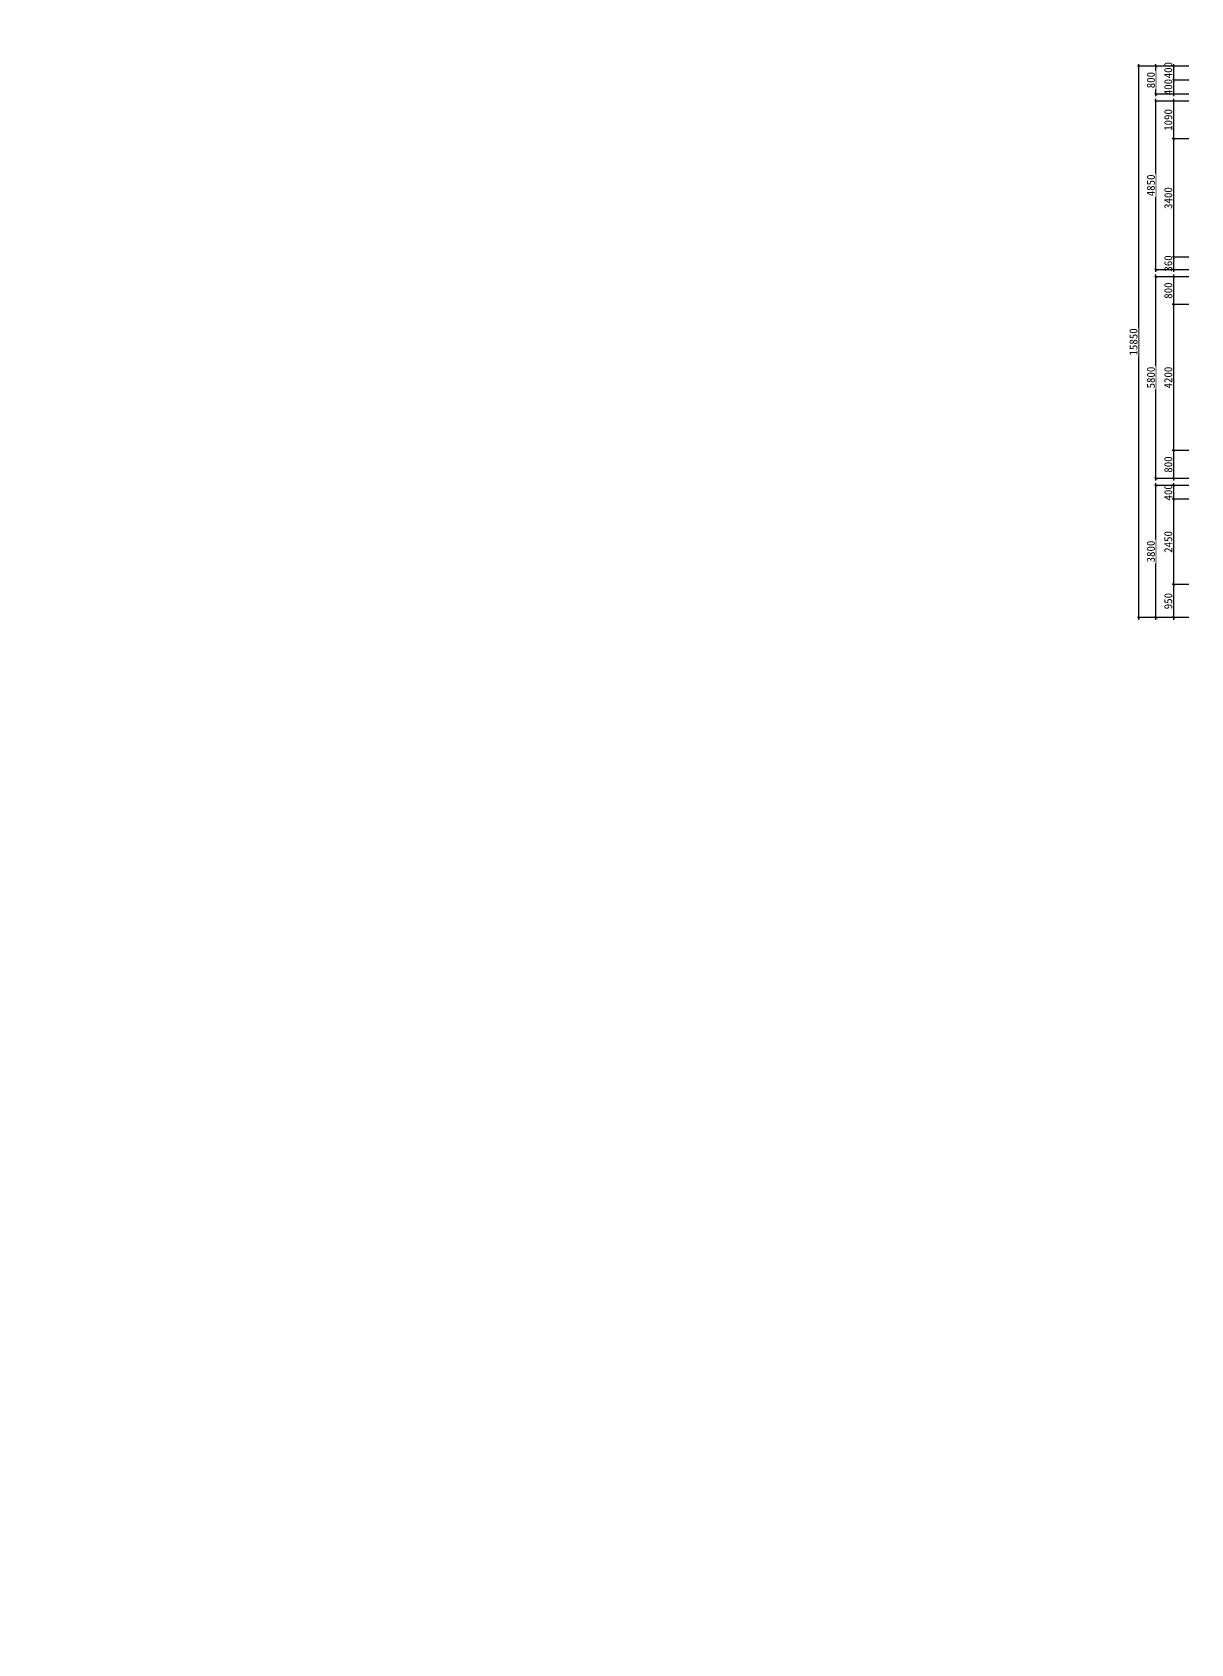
# Model space of a CAD drawing. Header units: millimetres. Extents: x -41640 to 3079702, y -5257903 to 68462.
# Drawn here: x -31061 to 2242, y -27019 to 19306 of the extents above; entities that cross this region are included whole.
import ezdxf

# ---------------------------------------------------------------- set-up
doc = ezdxf.new("R2010")
doc.units = ezdxf.units.MM
doc.header["$LTSCALE"] = 10
doc.layers.get('0').update_dxf_attribs({"color": 255})
doc.layers.get('Defpoints').update_dxf_attribs({"color": 255})
doc.layers.add('1室外尺寸标注', color=3, linetype='Continuous', lineweight=30)
doc.styles.add('(图框)宋体', font='', dxfattribs={"width": 0.8})
doc.styles.get("Standard").update_dxf_attribs({"font": ''})
doc.styles.add('邓林', font='simhei.ttf')
doc.styles.get('(图框)宋体').set_extended_font_data('SimSun')
doc.styles.get('Standard').set_extended_font_data('SimSun')
doc.dimstyles.get("Standard").update_dxf_attribs({"dimtxt": 0.18, "dimasz": 0.18, "dimexe": 0.18, "dimexo": 0.0625, "dimgap": 0.09, "dimtad": 0, "dimtih": 1, "dimtoh": 1, "dimdec": 4, "dimzin": 0, "dimdsep": 46, "dimtxsty": 'Standard', "dimcen": 0.09, "dimadec": 0, "dimazin": 0, "dimtfac": 1, "dimtdec": 4, "dimtofl": 0, "dimtmove": 0, "dimatfit": 3, "dimfxl": 1, "dimtolj": 1, "dimtzin": 0, "dimarcsym": 0})

# ---------------------------------------------------------------- blocks, each defined once
blk = doc.blocks.new('_ArchTick')
at = {"color": 0, "linetype": 'ByBlock', "const_width": 0.15}
blk.add_lwpolyline([(-0.5, -0.5), (0.5, 0.5)], dxfattribs=at)
blk = doc.blocks.new('*D299')
at = {"layer": '1室外尺寸标注', "color": 8, "lineweight": -2}
for p, q in [((2182, 18329), (1712, 18329)), ((1742, 18389), (1742, 17869)), ((2182, 17929), (1712, 17929))]:
    blk.add_line(p, q, dxfattribs=at)
at = {"layer": 'Defpoints', "color": 0, "lineweight": 30}
for p in [(2242, 18329, 0), (2242, 17929, 0)]:
    blk.add_point(p, dxfattribs=at)
at = {"layer": '1室外尺寸标注', "color": 45, "insert": (1596, 18216), "char_height": 230, "attachment_point": 5, "rotation": 90, "style": '邓林', "bg_fill": 3, "box_fill_scale": 1.1, "bg_fill_color": 256, "bg_fill_true_color": 13158600, "bg_fill_transparency": 4931824}
blk.add_mtext('400', dxfattribs=at)
at = {"layer": 'Defpoints', "color": 0, "lineweight": 30}
blk.add_point((1742, 17929), dxfattribs=at)
at = {"layer": '1室外尺寸标注', "color": 8, "lineweight": -2, "xscale": 80, "yscale": 80, "zscale": 80}
for p, rotation in [((1742, 18329), 90), ((1742, 17929), 270)]:
    blk.add_blockref('_ArchTick', p, dxfattribs=dict(at, rotation=rotation))
blk = doc.blocks.new('_Dot')
at = {"color": 0, "linetype": 'ByBlock', "lineweight": -2}
blk.add_line((-0.5, 0), (-1, 0), dxfattribs=at)
at = {"color": 0, "linetype": 'ByBlock', "const_width": 0.5}
blk.add_lwpolyline([(-0.25, 0, 1), (0.25, 0, 1)], format="xyb", close=True, dxfattribs=at)
blk = doc.blocks.new('DOT')
at = {"color": 0, "linetype": 'ByBlock'}
blk.add_line((-0.35, 0), (-1, 0), dxfattribs=at)
at = {"color": 0, "linetype": 'ByBlock', "const_width": 0.35}
blk.add_lwpolyline([(-0.175, 0, 1), (0.175, 0, 1)], format="xyb", close=True, dxfattribs=at)
blk = doc.blocks.new('*D300')
at = {"layer": '1室外尺寸标注', "color": 8, "lineweight": -2}
for p, q in [((2182, 17929), (1712, 17929)), ((1742, 17989), (1742, 17469)), ((2182, 17529), (1712, 17529))]:
    blk.add_line(p, q, dxfattribs=at)
at = {"layer": 'Defpoints', "color": 0, "lineweight": 30}
for p in [(2242, 17929, 0), (2242, 17529, 0)]:
    blk.add_point(p, dxfattribs=at)
at = {"layer": '1室外尺寸标注', "color": 45, "insert": (1596, 17729), "char_height": 230, "attachment_point": 5, "rotation": 90, "style": '邓林', "bg_fill": 3, "box_fill_scale": 1.1, "bg_fill_color": 256, "bg_fill_true_color": 13158600, "bg_fill_transparency": 4931824}
blk.add_mtext('400', dxfattribs=at)
at = {"layer": 'Defpoints', "color": 0, "lineweight": 30}
blk.add_point((1742, 17529), dxfattribs=at)
at = {"layer": '1室外尺寸标注', "color": 8, "lineweight": -2, "xscale": 80, "yscale": 80, "zscale": 80}
for p, rotation in [((1742, 17929), 90), ((1742, 17529), 270)]:
    blk.add_blockref('_ArchTick', p, dxfattribs=dict(at, rotation=rotation))
blk = doc.blocks.new('*D301')
at = {"layer": '1室外尺寸标注', "color": 8, "lineweight": -2}
for p, q in [((2182, 17329), (1712, 17329)), ((1742, 17389), (1742, 16179)), ((2182, 16239), (1712, 16239))]:
    blk.add_line(p, q, dxfattribs=at)
at = {"layer": 'Defpoints', "color": 0, "lineweight": 30}
for p in [(2242, 17329, 0), (2242, 16239, 0)]:
    blk.add_point(p, dxfattribs=at)
at = {"layer": '1室外尺寸标注', "color": 8, "lineweight": -2, "xscale": 80, "yscale": 80, "zscale": 80}
for p, rotation in [((1742, 17329), 90), ((1742, 16239), 270)]:
    blk.add_blockref('_ArchTick', p, dxfattribs=dict(at, rotation=rotation))
at = {"layer": '1室外尺寸标注', "color": 45, "insert": (1596, 16784), "char_height": 230, "attachment_point": 5, "rotation": 90, "style": '邓林', "bg_fill": 3, "box_fill_scale": 1.1, "bg_fill_color": 256, "bg_fill_true_color": 13158600, "bg_fill_transparency": 4931824}
blk.add_mtext('1090', dxfattribs=at)
at = {"layer": 'Defpoints', "color": 0, "lineweight": 30}
blk.add_point((1742, 16239), dxfattribs=at)
blk = doc.blocks.new('*D302')
at = {"layer": '1室外尺寸标注', "color": 8, "lineweight": -2}
for p, q in [((2182, 16239), (1712, 16239)), ((1742, 16299), (1742, 12779)), ((2182, 12839), (1712, 12839))]:
    blk.add_line(p, q, dxfattribs=at)
at = {"layer": 'Defpoints', "color": 0, "lineweight": 30}
for p in [(2242, 16239, 0), (1742, 12839), (2242, 12839, 0)]:
    blk.add_point(p, dxfattribs=at)
at = {"layer": '1室外尺寸标注', "color": 8, "lineweight": -2, "xscale": 80, "yscale": 80, "zscale": 80}
for p, rotation in [((1742, 16239), 90), ((1742, 12839), 270)]:
    blk.add_blockref('_ArchTick', p, dxfattribs=dict(at, rotation=rotation))
at = {"layer": '1室外尺寸标注', "color": 45, "insert": (1596, 14539), "char_height": 230, "attachment_point": 5, "rotation": 90, "style": '邓林', "bg_fill": 3, "box_fill_scale": 1.1, "bg_fill_color": 256, "bg_fill_true_color": 13158600, "bg_fill_transparency": 7177616}
blk.add_mtext('3400', dxfattribs=at)
blk = doc.blocks.new('*D303')
at = {"layer": '1室外尺寸标注', "color": 8, "lineweight": -2}
for p, q in [((2182, 12839), (1712, 12839)), ((1742, 12899), (1742, 12419)), ((2182, 12479), (1712, 12479))]:
    blk.add_line(p, q, dxfattribs=at)
at = {"layer": 'Defpoints', "color": 0, "lineweight": 30}
for p in [(2242, 12839, 0), (2242, 12479, 0)]:
    blk.add_point(p, dxfattribs=at)
at = {"layer": '1室外尺寸标注', "color": 45, "insert": (1596, 12659), "char_height": 230, "attachment_point": 5, "rotation": 90, "style": '邓林', "bg_fill": 3, "box_fill_scale": 1.1, "bg_fill_color": 256, "bg_fill_true_color": 13158600, "bg_fill_transparency": 4930792}
blk.add_mtext('360', dxfattribs=at)
at = {"layer": 'Defpoints', "color": 0, "lineweight": 30}
blk.add_point((1742, 12479), dxfattribs=at)
at = {"layer": '1室外尺寸标注', "color": 8, "lineweight": -2, "xscale": 80, "yscale": 80, "zscale": 80}
for p, rotation in [((1742, 12839), 90), ((1742, 12479), 270)]:
    blk.add_blockref('_ArchTick', p, dxfattribs=dict(at, rotation=rotation))
blk = doc.blocks.new('*D304')
at = {"layer": '1室外尺寸标注', "color": 8, "lineweight": -2}
for p, q in [((2182, 12279), (1712, 12279)), ((1742, 12339), (1742, 11419)), ((2182, 11479), (1712, 11479))]:
    blk.add_line(p, q, dxfattribs=at)
at = {"layer": 'Defpoints', "color": 0, "lineweight": 30}
for p in [(2242, 12279, 0), (2242, 11479, 0)]:
    blk.add_point(p, dxfattribs=at)
at = {"layer": '1室外尺寸标注', "color": 8, "lineweight": -2, "xscale": 80, "yscale": 80, "zscale": 80}
for p, rotation in [((1742, 12279), 90), ((1742, 11479), 270)]:
    blk.add_blockref('_ArchTick', p, dxfattribs=dict(at, rotation=rotation))
at = {"layer": '1室外尺寸标注', "color": 45, "insert": (1596, 11879), "char_height": 230, "attachment_point": 5, "rotation": 90, "style": '邓林', "bg_fill": 3, "box_fill_scale": 1.1, "bg_fill_color": 256, "bg_fill_true_color": 13158600, "bg_fill_transparency": 7168112}
blk.add_mtext('800', dxfattribs=at)
at = {"layer": 'Defpoints', "color": 0, "lineweight": 30}
blk.add_point((1742, 11479), dxfattribs=at)
blk = doc.blocks.new('*D305')
at = {"layer": '1室外尺寸标注', "color": 8, "lineweight": -2}
for p, q in [((2182, 11479), (1712, 11479)), ((1742, 11539), (1742, 7219)), ((2182, 7279), (1712, 7279))]:
    blk.add_line(p, q, dxfattribs=at)
at = {"layer": 'Defpoints', "color": 0, "lineweight": 30}
for p in [(2242, 11479, 0), (1742, 7279), (2242, 7279, 0)]:
    blk.add_point(p, dxfattribs=at)
at = {"layer": '1室外尺寸标注', "color": 8, "lineweight": -2, "xscale": 80, "yscale": 80, "zscale": 80}
for p, rotation in [((1742, 11479), 90), ((1742, 7279), 270)]:
    blk.add_blockref('_ArchTick', p, dxfattribs=dict(at, rotation=rotation))
at = {"layer": '1室外尺寸标注', "color": 45, "insert": (1596, 9379), "char_height": 230, "attachment_point": 5, "rotation": 90, "style": '邓林', "bg_fill": 3, "box_fill_scale": 1.1, "bg_fill_color": 256, "bg_fill_true_color": 13158600, "bg_fill_transparency": 7164044}
blk.add_mtext('4200', dxfattribs=at)
blk = doc.blocks.new('*D306')
at = {"layer": '1室外尺寸标注', "color": 8, "lineweight": -2}
for p, q in [((2182, 7279), (1712, 7279)), ((1742, 7339), (1742, 6419)), ((2182, 6479), (1712, 6479))]:
    blk.add_line(p, q, dxfattribs=at)
at = {"layer": 'Defpoints', "color": 0, "lineweight": 30}
for p in [(2242, 7279, 0), (2242, 6479, 0)]:
    blk.add_point(p, dxfattribs=at)
at = {"layer": '1室外尺寸标注', "color": 8, "lineweight": -2, "xscale": 80, "yscale": 80, "zscale": 80}
for p, rotation in [((1742, 7279), 90), ((1742, 6479), 270)]:
    blk.add_blockref('_ArchTick', p, dxfattribs=dict(at, rotation=rotation))
at = {"layer": '1室外尺寸标注', "color": 45, "insert": (1596, 6879), "char_height": 230, "attachment_point": 5, "rotation": 90, "style": '邓林', "bg_fill": 3, "box_fill_scale": 1.1, "bg_fill_color": 256, "bg_fill_true_color": 13158600, "bg_fill_transparency": 7161468}
blk.add_mtext('800', dxfattribs=at)
at = {"layer": 'Defpoints', "color": 0, "lineweight": 30}
blk.add_point((1742, 6479), dxfattribs=at)
blk = doc.blocks.new('*D307')
at = {"layer": '1室外尺寸标注', "color": 8, "lineweight": -2}
for p, q in [((2182, 6279), (1712, 6279)), ((1742, 6339), (1742, 5819)), ((2182, 5879), (1712, 5879))]:
    blk.add_line(p, q, dxfattribs=at)
at = {"layer": 'Defpoints', "color": 0, "lineweight": 30}
for p in [(2242, 6279, 0), (2242, 5879, 0)]:
    blk.add_point(p, dxfattribs=at)
at = {"layer": '1室外尺寸标注', "color": 45, "insert": (1596, 6079), "char_height": 230, "attachment_point": 5, "rotation": 90, "style": '邓林', "bg_fill": 3, "box_fill_scale": 1.1, "bg_fill_color": 256, "bg_fill_true_color": 13158600, "bg_fill_transparency": 4931308}
blk.add_mtext('400', dxfattribs=at)
at = {"layer": 'Defpoints', "color": 0, "lineweight": 30}
blk.add_point((1742, 5879), dxfattribs=at)
at = {"layer": '1室外尺寸标注', "color": 8, "lineweight": -2, "xscale": 80, "yscale": 80, "zscale": 80}
for p, rotation in [((1742, 6279), 90), ((1742, 5879), 270)]:
    blk.add_blockref('_ArchTick', p, dxfattribs=dict(at, rotation=rotation))
blk = doc.blocks.new('*D308')
at = {"layer": '1室外尺寸标注', "color": 8, "lineweight": -2}
for p, q in [((2182, 5879), (1712, 5879)), ((1742, 5939), (1742, 3369)), ((2182, 3429), (1712, 3429))]:
    blk.add_line(p, q, dxfattribs=at)
at = {"layer": 'Defpoints', "color": 0, "lineweight": 30}
for p in [(2242, 5879, 0), (1742, 3429), (2242, 3429, 0)]:
    blk.add_point(p, dxfattribs=at)
at = {"layer": '1室外尺寸标注', "color": 8, "lineweight": -2, "xscale": 80, "yscale": 80, "zscale": 80}
for p, rotation in [((1742, 5879), 90), ((1742, 3429), 270)]:
    blk.add_blockref('_ArchTick', p, dxfattribs=dict(at, rotation=rotation))
at = {"layer": '1室外尺寸标注', "color": 45, "insert": (1596, 4654), "char_height": 230, "attachment_point": 5, "rotation": 90, "style": '邓林', "bg_fill": 3, "box_fill_scale": 1.1, "bg_fill_color": 256, "bg_fill_true_color": 13158600, "bg_fill_transparency": 7151900}
blk.add_mtext('2450', dxfattribs=at)
blk = doc.blocks.new('*D309')
at = {"layer": '1室外尺寸标注', "color": 8, "lineweight": -2}
for p, q in [((2182, 3429), (1712, 3429)), ((1742, 3489), (1742, 2419)), ((2182, 2479), (1712, 2479))]:
    blk.add_line(p, q, dxfattribs=at)
at = {"layer": 'Defpoints', "color": 0, "lineweight": 30}
for p in [(2242, 3429, 0), (2242, 2479, 0)]:
    blk.add_point(p, dxfattribs=at)
at = {"layer": '1室外尺寸标注', "color": 8, "lineweight": -2, "xscale": 80, "yscale": 80, "zscale": 80}
for p, rotation in [((1742, 3429), 90), ((1742, 2479), 270)]:
    blk.add_blockref('_ArchTick', p, dxfattribs=dict(at, rotation=rotation))
at = {"layer": '1室外尺寸标注', "color": 45, "insert": (1596, 2954), "char_height": 230, "attachment_point": 5, "rotation": 90, "style": '邓林', "bg_fill": 3, "box_fill_scale": 1.1, "bg_fill_color": 256, "bg_fill_true_color": 13158600, "bg_fill_transparency": 7151900}
blk.add_mtext('950', dxfattribs=at)
at = {"layer": 'Defpoints', "color": 0, "lineweight": 30}
blk.add_point((1742, 2479), dxfattribs=at)
blk = doc.blocks.new('*D310')
at = {"layer": '1室外尺寸标注', "color": 8, "lineweight": -2}
for p, q in [((2182, 6279), (1212, 6279)), ((1242, 2419), (1242, 6339)), ((2182, 2479), (1212, 2479))]:
    blk.add_line(p, q, dxfattribs=at)
at = {"layer": 'Defpoints', "color": 0, "lineweight": 30}
for p in [(1242, 6279), (2242, 6279, 0), (2242, 2479, 0)]:
    blk.add_point(p, dxfattribs=at)
at = {"layer": '1室外尺寸标注', "color": 8, "lineweight": -2, "xscale": 80, "yscale": 80, "zscale": 80}
for p, rotation in [((1242, 6279), 90), ((1242, 2479), 270)]:
    blk.add_blockref('_ArchTick', p, dxfattribs=dict(at, rotation=rotation))
at = {"layer": '1室外尺寸标注', "color": 45, "insert": (1096, 4379), "char_height": 230, "attachment_point": 5, "rotation": 90, "style": '邓林', "bg_fill": 3, "box_fill_scale": 1.1, "bg_fill_color": 256, "bg_fill_true_color": 13158600, "bg_fill_transparency": 4931308}
blk.add_mtext('3800', dxfattribs=at)
blk = doc.blocks.new('*D311')
at = {"layer": '1室外尺寸标注', "color": 8, "lineweight": -2}
for p, q in [((2182, 12279), (1212, 12279)), ((1242, 6419), (1242, 12339)), ((2182, 6479), (1212, 6479))]:
    blk.add_line(p, q, dxfattribs=at)
at = {"layer": 'Defpoints', "color": 0, "lineweight": 30}
for p in [(1242, 12279), (2242, 12279, 0), (2242, 6479, 0)]:
    blk.add_point(p, dxfattribs=at)
at = {"layer": '1室外尺寸标注', "color": 8, "lineweight": -2, "xscale": 80, "yscale": 80, "zscale": 80}
for p, rotation in [((1242, 12279), 90), ((1242, 6479), 270)]:
    blk.add_blockref('_ArchTick', p, dxfattribs=dict(at, rotation=rotation))
at = {"layer": '1室外尺寸标注', "color": 45, "insert": (1096, 9379), "char_height": 230, "attachment_point": 5, "rotation": 90, "style": '邓林', "bg_fill": 3, "box_fill_scale": 1.1, "bg_fill_color": 256, "bg_fill_true_color": 13158600, "bg_fill_transparency": 4931308}
blk.add_mtext('5800', dxfattribs=at)
blk = doc.blocks.new('*D312')
at = {"layer": '1室外尺寸标注', "color": 8, "lineweight": -2}
for p, q in [((2182, 17329), (1212, 17329)), ((1242, 12419), (1242, 17389)), ((2182, 12479), (1212, 12479))]:
    blk.add_line(p, q, dxfattribs=at)
at = {"layer": 'Defpoints', "color": 0, "lineweight": 30}
for p in [(1242, 17329), (2242, 17329, 0), (2242, 12479, 0)]:
    blk.add_point(p, dxfattribs=at)
at = {"layer": '1室外尺寸标注', "color": 8, "lineweight": -2, "xscale": 80, "yscale": 80, "zscale": 80}
for p, rotation in [((1242, 17329), 90), ((1242, 12479), 270)]:
    blk.add_blockref('_ArchTick', p, dxfattribs=dict(at, rotation=rotation))
at = {"layer": '1室外尺寸标注', "color": 45, "insert": (1096, 14904), "char_height": 230, "attachment_point": 5, "rotation": 90, "style": '邓林', "bg_fill": 3, "box_fill_scale": 1.1, "bg_fill_color": 256, "bg_fill_true_color": 13158600, "bg_fill_transparency": 7144848}
blk.add_mtext('4850', dxfattribs=at)
blk = doc.blocks.new('*D313')
at = {"layer": '1室外尺寸标注', "color": 8, "lineweight": -2}
for p, q in [((2182, 18329), (1212, 18329)), ((1242, 17469), (1242, 18389)), ((2182, 17529), (1212, 17529))]:
    blk.add_line(p, q, dxfattribs=at)
at = {"layer": 'Defpoints', "color": 0, "lineweight": 30}
for p in [(2242, 18329, 0), (2242, 17529, 0)]:
    blk.add_point(p, dxfattribs=at)
at = {"layer": '1室外尺寸标注', "color": 8, "lineweight": -2, "xscale": 80, "yscale": 80, "zscale": 80}
for p, rotation in [((1242, 18329), 90), ((1242, 17529), 270)]:
    blk.add_blockref('_ArchTick', p, dxfattribs=dict(at, rotation=rotation))
at = {"layer": '1室外尺寸标注', "color": 45, "insert": (1096, 17929), "char_height": 230, "attachment_point": 5, "rotation": 90, "style": '邓林', "bg_fill": 3, "box_fill_scale": 1.1, "bg_fill_color": 256, "bg_fill_true_color": 13158600, "bg_fill_transparency": 7108844}
blk.add_mtext('800', dxfattribs=at)
at = {"layer": 'Defpoints', "color": 0, "lineweight": 30}
blk.add_point((1242, 18329), dxfattribs=at)
blk = doc.blocks.new('*D314')
at = {"layer": '1室外尺寸标注', "color": 8, "lineweight": -2}
for p, q in [((2182, 18329), (712, 18329)), ((742, 18389), (742, 2419)), ((2182, 2479), (712, 2479))]:
    blk.add_line(p, q, dxfattribs=at)
at = {"layer": 'Defpoints', "color": 0, "lineweight": 30}
for p in [(2242, 18329, 0), (742, 2479), (2242, 2479, 0)]:
    blk.add_point(p, dxfattribs=at)
at = {"layer": '1室外尺寸标注', "color": 8, "lineweight": -2, "xscale": 80, "yscale": 80, "zscale": 80}
for p, rotation in [((742, 18329), 90), ((742, 2479), 270)]:
    blk.add_blockref('_ArchTick', p, dxfattribs=dict(at, rotation=rotation))
at = {"layer": '1室外尺寸标注', "color": 45, "insert": (596, 10404), "char_height": 230, "attachment_point": 5, "rotation": 90, "style": '邓林', "bg_fill": 3, "box_fill_scale": 1.1, "bg_fill_color": 256, "bg_fill_true_color": 13158600, "bg_fill_transparency": 4930792}
blk.add_mtext('15850', dxfattribs=at)
blk = doc.blocks.new('*D593')
at = {"color": 250, "lineweight": -2}
for p, q in [((-17381, 45262), (-16291, 45262)), ((-17351, 45112), (-17351, 45292)), ((-16321, 45137), (-16321, 45292))]:
    blk.add_line(p, q, dxfattribs=at)
at = {"layer": 'Defpoints', "color": 0, "lineweight": 30}
for p in [(-16321, 45262), (-16321, 45107), (-17351, -5248517)]:
    blk.add_point(p, dxfattribs=at)
at = {"color": 250, "lineweight": -2, "xscale": 30, "yscale": 30, "zscale": 30, "rotation": 180}
blk.add_blockref('_ArchTick', (-17351, 45262), dxfattribs=at)
at = {"color": 250, "lineweight": -2, "xscale": 30, "yscale": 30, "zscale": 30}
blk.add_blockref('_ArchTick', (-16321, 45262), dxfattribs=at)
at = {"color": 45, "insert": (-16836, 45357), "char_height": 150, "attachment_point": 5, "style": '(图框)宋体', "bg_fill": 3, "box_fill_scale": 1.1, "bg_fill_color": 256, "bg_fill_true_color": 13158600, "bg_fill_transparency": 15141344}
blk.add_mtext('1030', dxfattribs=at)
blk = doc.blocks.new('*D615')
at = {"color": 250, "lineweight": -2}
for p, q in [((-31021, 35822), (-30761, 35822)), ((-30991, 35751), (-30991, 35852)), ((-30791, 35672), (-30791, 35852))]:
    blk.add_line(p, q, dxfattribs=at)
at = {"layer": 'Defpoints', "color": 0, "lineweight": 30}
blk.add_point((-30791, -5257903), dxfattribs=at)
at = {"color": 45, "insert": (-30891, 35917), "char_height": 150, "attachment_point": 5, "style": '(图框)宋体', "bg_fill": 3, "box_fill_scale": 1.1, "bg_fill_color": 256, "bg_fill_true_color": 13158600, "bg_fill_transparency": 5547292}
blk.add_mtext('201', dxfattribs=at)
at = {"layer": 'Defpoints', "color": 0, "lineweight": 30}
for p in [(-30991, 35721), (-30791, 35822)]:
    blk.add_point(p, dxfattribs=at)
at = {"color": 250, "lineweight": -2, "xscale": 30, "yscale": 30, "zscale": 30, "rotation": 180}
blk.add_blockref('_ArchTick', (-30991, 35822), dxfattribs=at)
at = {"color": 250, "lineweight": -2, "xscale": 30, "yscale": 30, "zscale": 30}
blk.add_blockref('_ArchTick', (-30791, 35822), dxfattribs=at)

msp = doc.modelspace()

# ---------------------------------------------------------------- dimensions: what is measured, and where the dimension line sits
at = {"color": 250}
dim = msp.add_linear_dim(base=(-16321.1, 45261.9), p1=(-17351.1, -5248517.4), p2=(-16321.1, 45107), dimstyle='Standard', override={"dimtxt": 150, "dimasz": 30, "dimexe": 30, "dimexo": 30, "dimgap": 20, "dimtad": 1, "dimtih": 0, "dimtoh": 0, "dimdec": 0, "dimzin": 8, "dimdsep": 44, "dimtxsty": '(图框)宋体', "dimblk": 'ArchTick', "dimcen": 0.6, "dimdle": 30, "dimclrd": 250, "dimclre": 250, "dimclrt": 45, "dimtdec": 0, "dimtofl": 1, "dimtmove": 1, "dimldrblk": 'DOT', "dimfxl": 150, "dimfxlon": 1, "dimtfill": 1, "dimtolj": 0, "dimtzin": 8, "dimarcsym": 1}, dxfattribs=at)
dim.commit()
dim.dimension.update_dxf_attribs({"geometry": '*D593', "text_midpoint": (-16836.1, 45356.9)})
dim = msp.add_linear_dim(base=(-30790.7, 35822), p1=(-30991.3, 35721.3), p2=(-30790.7, -5257903.1), dimstyle='Standard', override={"dimtxt": 150, "dimasz": 30, "dimexe": 30, "dimexo": 30, "dimgap": 20, "dimtad": 1, "dimtih": 0, "dimtoh": 0, "dimdec": 0, "dimzin": 8, "dimdsep": 44, "dimtxsty": '(图框)宋体', "dimblk": 'ArchTick', "dimcen": 0.6, "dimdle": 30, "dimclrd": 250, "dimclre": 250, "dimclrt": 45, "dimtdec": 0, "dimtofl": 1, "dimtmove": 1, "dimldrblk": 'DOT', "dimfxl": 150, "dimfxlon": 1, "dimtfill": 1, "dimtolj": 0, "dimtzin": 8, "dimarcsym": 1}, dxfattribs=at)
dim.commit()
dim.dimension.update_dxf_attribs({"geometry": '*D615', "text_midpoint": (-30891, 35822), "dimtype": 160})
at = {"layer": '1室外尺寸标注', "color": 45}
dim = msp.add_linear_dim(base=(1742.3, 17929, 0), p1=(2242.3, 18329), p2=(2242.3, 17929), angle=90, dimstyle='Standard', override={"dimtxt": 230, "dimasz": 80, "dimexe": 30, "dimexo": 60, "dimgap": 30, "dimtad": 1, "dimtih": 0, "dimtoh": 0, "dimdec": 0, "dimzin": 8, "dimdsep": 44, "dimtxsty": '邓林', "dimblk": 'ArchTick', "dimcen": 2.5, "dimdle": 60, "dimclrd": 8, "dimclre": 8, "dimclrt": 45, "dimtdec": 0, "dimtofl": 1, "dimtmove": 1, "dimldrblk": 'Dot', "dimfxl": 5, "dimtfill": 1, "dimtolj": 0, "dimtzin": 8}, dxfattribs=at)
dim.commit()
dim.dimension.update_dxf_attribs({"geometry": '*D299', "text_midpoint": (1742.3, 18216.4, 0), "dimtype": 160})

# ---------------------------------------------------------------- next in the draw order: dimensions: what is measured, and where the dimension line sits
dim = msp.add_linear_dim(base=(1742.3, 17529, 0), p1=(2242.3, 17929), p2=(2242.3, 17529), angle=90, dimstyle='Standard', override={"dimtxt": 230, "dimasz": 80, "dimexe": 30, "dimexo": 60, "dimgap": 30, "dimtad": 1, "dimtih": 0, "dimtoh": 0, "dimdec": 0, "dimzin": 8, "dimdsep": 44, "dimtxsty": '邓林', "dimblk": 'ArchTick', "dimcen": 2.5, "dimdle": 60, "dimclrd": 8, "dimclre": 8, "dimclrt": 45, "dimtdec": 0, "dimtofl": 1, "dimtmove": 1, "dimldrblk": 'Dot', "dimfxl": 5, "dimtfill": 1, "dimtolj": 0, "dimtzin": 8}, dxfattribs=at)
dim.commit()
dim.dimension.update_dxf_attribs({"geometry": '*D300', "text_midpoint": (1742.3, 17729, 0), "dimtype": 160})

# ---------------------------------------------------------------- next in the draw order: dimensions: what is measured, and where the dimension line sits
dim = msp.add_linear_dim(base=(1742.3, 16239, 0), p1=(2242.3, 17329), p2=(2242.3, 16239), angle=90, dimstyle='Standard', override={"dimtxt": 230, "dimasz": 80, "dimexe": 30, "dimexo": 60, "dimgap": 30, "dimtad": 1, "dimtih": 0, "dimtoh": 0, "dimdec": 0, "dimzin": 8, "dimdsep": 44, "dimtxsty": '邓林', "dimblk": 'ArchTick', "dimcen": 2.5, "dimdle": 60, "dimclrd": 8, "dimclre": 8, "dimclrt": 45, "dimtdec": 0, "dimtofl": 1, "dimtmove": 1, "dimldrblk": 'Dot', "dimfxl": 5, "dimtfill": 1, "dimtolj": 0, "dimtzin": 8}, dxfattribs=at)
dim.commit()
dim.dimension.update_dxf_attribs({"geometry": '*D301', "text_midpoint": (1596, 16784, 0)})

# ---------------------------------------------------------------- next in the draw order: dimensions: what is measured, and where the dimension line sits
dim = msp.add_linear_dim(base=(1742.3, 12839, 0), p1=(2242.3, 16239), p2=(2242.3, 12839), angle=90, dimstyle='Standard', override={"dimtxt": 230, "dimasz": 80, "dimexe": 30, "dimexo": 60, "dimgap": 30, "dimtad": 1, "dimtih": 0, "dimtoh": 0, "dimdec": 0, "dimzin": 8, "dimdsep": 44, "dimtxsty": '邓林', "dimblk": 'ArchTick', "dimcen": 2.5, "dimdle": 60, "dimclrd": 8, "dimclre": 8, "dimclrt": 45, "dimtdec": 0, "dimtofl": 1, "dimtmove": 1, "dimldrblk": 'Dot', "dimfxl": 5, "dimtfill": 1, "dimtolj": 0, "dimtzin": 8}, dxfattribs=at)
dim.commit()
dim.dimension.update_dxf_attribs({"geometry": '*D302', "text_midpoint": (1596, 14539, 0)})

# ---------------------------------------------------------------- next in the draw order: dimensions: what is measured, and where the dimension line sits
dim = msp.add_linear_dim(base=(1742.3, 12479, 0), p1=(2242.3, 12839), p2=(2242.3, 12479), angle=90, dimstyle='Standard', override={"dimtxt": 230, "dimasz": 80, "dimexe": 30, "dimexo": 60, "dimgap": 30, "dimtad": 1, "dimtih": 0, "dimtoh": 0, "dimdec": 0, "dimzin": 8, "dimdsep": 44, "dimtxsty": '邓林', "dimblk": 'ArchTick', "dimcen": 2.5, "dimdle": 60, "dimclrd": 8, "dimclre": 8, "dimclrt": 45, "dimtdec": 0, "dimtofl": 1, "dimtmove": 1, "dimldrblk": 'Dot', "dimfxl": 5, "dimtfill": 1, "dimtolj": 0, "dimtzin": 8}, dxfattribs=at)
dim.commit()
dim.dimension.update_dxf_attribs({"geometry": '*D303', "text_midpoint": (1742.3, 12659, 0), "dimtype": 160})

# ---------------------------------------------------------------- next in the draw order: dimensions: what is measured, and where the dimension line sits
dim = msp.add_linear_dim(base=(1742.3, 11479, 0), p1=(2242.3, 12279), p2=(2242.3, 11479), angle=90, dimstyle='Standard', override={"dimtxt": 230, "dimasz": 80, "dimexe": 30, "dimexo": 60, "dimgap": 30, "dimtad": 1, "dimtih": 0, "dimtoh": 0, "dimdec": 0, "dimzin": 8, "dimdsep": 44, "dimtxsty": '邓林', "dimblk": 'ArchTick', "dimcen": 2.5, "dimdle": 60, "dimclrd": 8, "dimclre": 8, "dimclrt": 45, "dimtdec": 0, "dimtofl": 1, "dimtmove": 1, "dimldrblk": 'Dot', "dimfxl": 5, "dimtfill": 1, "dimtolj": 0, "dimtzin": 8}, dxfattribs=at)
dim.commit()
dim.dimension.update_dxf_attribs({"geometry": '*D304', "text_midpoint": (1596, 11879, 0)})

# ---------------------------------------------------------------- next in the draw order: dimensions: what is measured, and where the dimension line sits
dim = msp.add_linear_dim(base=(1742.3, 7279, 0), p1=(2242.3, 11479), p2=(2242.3, 7279), angle=90, dimstyle='Standard', override={"dimtxt": 230, "dimasz": 80, "dimexe": 30, "dimexo": 60, "dimgap": 30, "dimtad": 1, "dimtih": 0, "dimtoh": 0, "dimdec": 0, "dimzin": 8, "dimdsep": 44, "dimtxsty": '邓林', "dimblk": 'ArchTick', "dimcen": 2.5, "dimdle": 60, "dimclrd": 8, "dimclre": 8, "dimclrt": 45, "dimtdec": 0, "dimtofl": 1, "dimtmove": 1, "dimldrblk": 'Dot', "dimfxl": 5, "dimtfill": 1, "dimtolj": 0, "dimtzin": 8}, dxfattribs=at)
dim.commit()
dim.dimension.update_dxf_attribs({"geometry": '*D305', "text_midpoint": (1596, 9379, 0)})

# ---------------------------------------------------------------- next in the draw order: dimensions: what is measured, and where the dimension line sits
dim = msp.add_linear_dim(base=(1742.3, 6479, 0), p1=(2242.3, 7279), p2=(2242.3, 6479), angle=90, dimstyle='Standard', override={"dimtxt": 230, "dimasz": 80, "dimexe": 30, "dimexo": 60, "dimgap": 30, "dimtad": 1, "dimtih": 0, "dimtoh": 0, "dimdec": 0, "dimzin": 8, "dimdsep": 44, "dimtxsty": '邓林', "dimblk": 'ArchTick', "dimcen": 2.5, "dimdle": 60, "dimclrd": 8, "dimclre": 8, "dimclrt": 45, "dimtdec": 0, "dimtofl": 1, "dimtmove": 1, "dimldrblk": 'Dot', "dimfxl": 5, "dimtfill": 1, "dimtolj": 0, "dimtzin": 8}, dxfattribs=at)
dim.commit()
dim.dimension.update_dxf_attribs({"geometry": '*D306', "text_midpoint": (1596, 6879, 0)})

# ---------------------------------------------------------------- next in the draw order: dimensions: what is measured, and where the dimension line sits
dim = msp.add_linear_dim(base=(1742.3, 5879, 0), p1=(2242.3, 6279), p2=(2242.3, 5879), angle=90, dimstyle='Standard', override={"dimtxt": 230, "dimasz": 80, "dimexe": 30, "dimexo": 60, "dimgap": 30, "dimtad": 1, "dimtih": 0, "dimtoh": 0, "dimdec": 0, "dimzin": 8, "dimdsep": 44, "dimtxsty": '邓林', "dimblk": 'ArchTick', "dimcen": 2.5, "dimdle": 60, "dimclrd": 8, "dimclre": 8, "dimclrt": 45, "dimtdec": 0, "dimtofl": 1, "dimtmove": 1, "dimldrblk": 'Dot', "dimfxl": 5, "dimtfill": 1, "dimtolj": 0, "dimtzin": 8}, dxfattribs=at)
dim.commit()
dim.dimension.update_dxf_attribs({"geometry": '*D307', "text_midpoint": (1742.3, 6079, 0), "dimtype": 160})

# ---------------------------------------------------------------- next in the draw order: dimensions: what is measured, and where the dimension line sits
dim = msp.add_linear_dim(base=(1742.3, 3429, 0), p1=(2242.3, 5879), p2=(2242.3, 3429), angle=90, dimstyle='Standard', override={"dimtxt": 230, "dimasz": 80, "dimexe": 30, "dimexo": 60, "dimgap": 30, "dimtad": 1, "dimtih": 0, "dimtoh": 0, "dimdec": 0, "dimzin": 8, "dimdsep": 44, "dimtxsty": '邓林', "dimblk": 'ArchTick', "dimcen": 2.5, "dimdle": 60, "dimclrd": 8, "dimclre": 8, "dimclrt": 45, "dimtdec": 0, "dimtofl": 1, "dimtmove": 1, "dimldrblk": 'Dot', "dimfxl": 5, "dimtfill": 1, "dimtolj": 0, "dimtzin": 8}, dxfattribs=at)
dim.commit()
dim.dimension.update_dxf_attribs({"geometry": '*D308', "text_midpoint": (1596, 4654, 0)})

# ---------------------------------------------------------------- next in the draw order: dimensions: what is measured, and where the dimension line sits
dim = msp.add_linear_dim(base=(1742.3, 2479, 0), p1=(2242.3, 3429), p2=(2242.3, 2479), angle=90, dimstyle='Standard', override={"dimtxt": 230, "dimasz": 80, "dimexe": 30, "dimexo": 60, "dimgap": 30, "dimtad": 1, "dimtih": 0, "dimtoh": 0, "dimdec": 0, "dimzin": 8, "dimdsep": 44, "dimtxsty": '邓林', "dimblk": 'ArchTick', "dimcen": 2.5, "dimdle": 60, "dimclrd": 8, "dimclre": 8, "dimclrt": 45, "dimtdec": 0, "dimtofl": 1, "dimtmove": 1, "dimldrblk": 'Dot', "dimfxl": 5, "dimtfill": 1, "dimtolj": 0, "dimtzin": 8}, dxfattribs=at)
dim.commit()
dim.dimension.update_dxf_attribs({"geometry": '*D309', "text_midpoint": (1596, 2954, 0)})

# ---------------------------------------------------------------- next in the draw order: dimensions: what is measured, and where the dimension line sits
dim = msp.add_linear_dim(base=(1242.3, 6279, 0), p1=(2242.3, 2479), p2=(2242.3, 6279), angle=90, dimstyle='Standard', override={"dimtxt": 230, "dimasz": 80, "dimexe": 30, "dimexo": 60, "dimgap": 30, "dimtad": 1, "dimtih": 0, "dimtoh": 0, "dimdec": 0, "dimzin": 8, "dimdsep": 44, "dimtxsty": '邓林', "dimblk": 'ArchTick', "dimcen": 2.5, "dimdle": 60, "dimclrd": 8, "dimclre": 8, "dimclrt": 45, "dimtdec": 0, "dimtofl": 1, "dimtmove": 1, "dimldrblk": 'Dot', "dimfxl": 5, "dimtfill": 1, "dimtolj": 0, "dimtzin": 8}, dxfattribs=at)
dim.commit()
dim.dimension.update_dxf_attribs({"geometry": '*D310', "text_midpoint": (1096, 4379, 0)})

# ---------------------------------------------------------------- next in the draw order: dimensions: what is measured, and where the dimension line sits
dim = msp.add_linear_dim(base=(1242.3, 12279, 0), p1=(2242.3, 6479), p2=(2242.3, 12279), angle=90, dimstyle='Standard', override={"dimtxt": 230, "dimasz": 80, "dimexe": 30, "dimexo": 60, "dimgap": 30, "dimtad": 1, "dimtih": 0, "dimtoh": 0, "dimdec": 0, "dimzin": 8, "dimdsep": 44, "dimtxsty": '邓林', "dimblk": 'ArchTick', "dimcen": 2.5, "dimdle": 60, "dimclrd": 8, "dimclre": 8, "dimclrt": 45, "dimtdec": 0, "dimtofl": 1, "dimtmove": 1, "dimldrblk": 'Dot', "dimfxl": 5, "dimtfill": 1, "dimtolj": 0, "dimtzin": 8}, dxfattribs=at)
dim.commit()
dim.dimension.update_dxf_attribs({"geometry": '*D311', "text_midpoint": (1096, 9379, 0)})

# ---------------------------------------------------------------- next in the draw order: dimensions: what is measured, and where the dimension line sits
dim = msp.add_linear_dim(base=(1242.3, 17329, 0), p1=(2242.3, 12479), p2=(2242.3, 17329), angle=90, dimstyle='Standard', override={"dimtxt": 230, "dimasz": 80, "dimexe": 30, "dimexo": 60, "dimgap": 30, "dimtad": 1, "dimtih": 0, "dimtoh": 0, "dimdec": 0, "dimzin": 8, "dimdsep": 44, "dimtxsty": '邓林', "dimblk": 'ArchTick', "dimcen": 2.5, "dimdle": 60, "dimclrd": 8, "dimclre": 8, "dimclrt": 45, "dimtdec": 0, "dimtofl": 1, "dimtmove": 1, "dimldrblk": 'Dot', "dimfxl": 5, "dimtfill": 1, "dimtolj": 0, "dimtzin": 8}, dxfattribs=at)
dim.commit()
dim.dimension.update_dxf_attribs({"geometry": '*D312', "text_midpoint": (1096, 14904, 0)})

# ---------------------------------------------------------------- next in the draw order: dimensions: what is measured, and where the dimension line sits
dim = msp.add_linear_dim(base=(1242.3, 18329, 0), p1=(2242.3, 17529), p2=(2242.3, 18329), angle=90, dimstyle='Standard', override={"dimtxt": 230, "dimasz": 80, "dimexe": 30, "dimexo": 60, "dimgap": 30, "dimtad": 1, "dimtih": 0, "dimtoh": 0, "dimdec": 0, "dimzin": 8, "dimdsep": 44, "dimtxsty": '邓林', "dimblk": 'ArchTick', "dimcen": 2.5, "dimdle": 60, "dimclrd": 8, "dimclre": 8, "dimclrt": 45, "dimtdec": 0, "dimtofl": 1, "dimtmove": 1, "dimldrblk": 'Dot', "dimfxl": 5, "dimtfill": 1, "dimtolj": 0, "dimtzin": 8}, dxfattribs=at)
dim.commit()
dim.dimension.update_dxf_attribs({"geometry": '*D313', "text_midpoint": (1096, 17929, 0)})

# ---------------------------------------------------------------- next in the draw order: dimensions: what is measured, and where the dimension line sits
dim = msp.add_linear_dim(base=(742.3, 2479, 0), p1=(2242.3, 18329), p2=(2242.3, 2479), angle=90, dimstyle='Standard', override={"dimtxt": 230, "dimasz": 80, "dimexe": 30, "dimexo": 60, "dimgap": 30, "dimtad": 1, "dimtih": 0, "dimtoh": 0, "dimdec": 0, "dimzin": 8, "dimdsep": 44, "dimtxsty": '邓林', "dimblk": 'ArchTick', "dimcen": 2.5, "dimdle": 60, "dimclrd": 8, "dimclre": 8, "dimclrt": 45, "dimtdec": 0, "dimtofl": 1, "dimtmove": 1, "dimldrblk": 'Dot', "dimfxl": 5, "dimtfill": 1, "dimtolj": 0, "dimtzin": 8}, dxfattribs=at)
dim.commit()
dim.dimension.update_dxf_attribs({"geometry": '*D314', "text_midpoint": (596, 10404, 0)})

doc.saveas('drawing.dxf')
